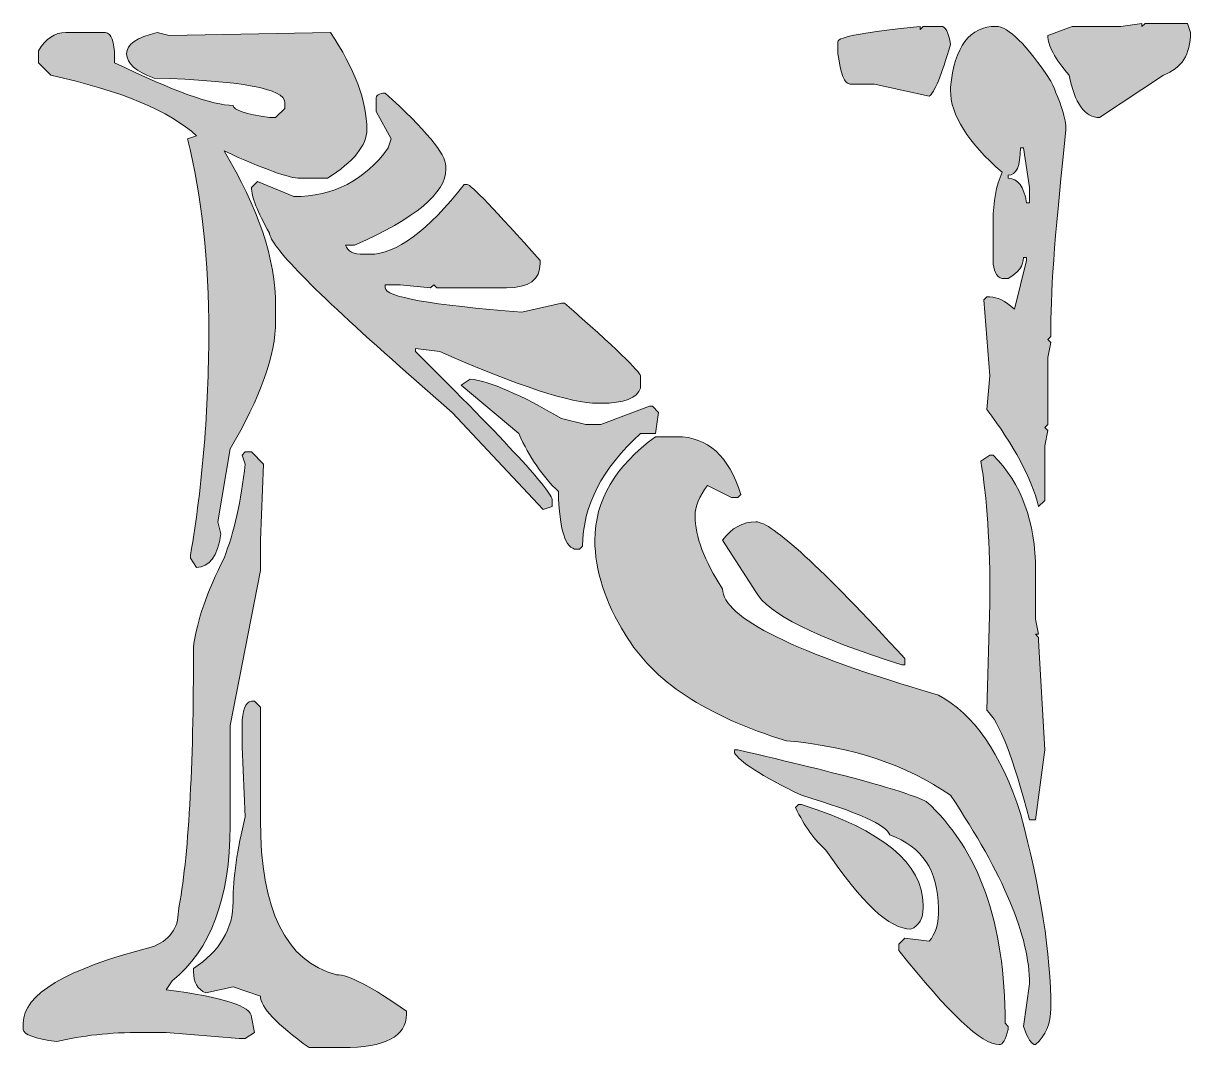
# Model space of a CAD drawing. Header units: inches. Extents: x 20 to 242, y -160 to -20.
# Drawn here: x 43.83 to 54.71, y -30.34 to -20.79 of the extents above; entities that cross this region are included whole.
import ezdxf

# ---------------------------------------------------------------- set-up
doc = ezdxf.new("R2010")
doc.units = ezdxf.units.IN
doc.header["$MEASUREMENT"] = 0
doc.layers.add('Layer 1', color=7, linetype='Continuous')

# ---------------------------------------------------------------- blocks, each defined once
blk = doc.blocks.new('block 3')
at = {"layer": 'Layer 1'}
h = blk.add_hatch(color=7, dxfattribs=at)
h.dxf.hatch_style = 2
edge = h.paths.add_edge_path()
edge.add_spline(control_points=[(45.446, -21.841), (45.446, -21.841), (45.361, -21.869), (45.361, -21.869), (45.493, -22.403), (45.559, -23.007), (45.559, -23.682), (45.559, -24.39), (45.502, -25.079), (45.389, -25.749), (45.389, -25.749), (45.389, -25.777), (45.389, -25.777), (45.389, -25.777), (45.446, -25.862), (45.446, -25.862), (45.564, -25.862), (45.639, -25.759), (45.672, -25.551), (45.672, -25.551), (45.644, -25.438), (45.644, -25.438), (45.644, -25.438), (45.757, -24.758), (45.757, -24.758), (46.04, -24.281), (46.182, -23.885), (46.182, -23.568), (46.182, -23.568), (46.182, -23.427), (46.182, -23.427), (46.182, -22.993), (46.022, -22.511), (45.701, -21.982), (46.073, -22.152), (46.31, -22.237), (46.409, -22.237), (46.409, -22.237), (46.664, -22.237), (46.664, -22.237), (46.909, -22.082), (47.032, -21.931), (47.032, -21.784), (47.032, -21.515), (46.918, -21.213), (46.692, -20.878), (46.692, -20.878), (45.191, -20.906), (45.191, -20.906), (45.191, -20.906), (45.078, -20.878), (45.078, -20.878), (44.889, -20.925), (44.794, -20.991), (44.794, -21.076), (44.794, -21.166), (44.879, -21.242), (45.049, -21.303), (45.861, -21.327), (46.267, -21.402), (46.267, -21.529), (46.267, -21.529), (46.267, -21.586), (46.267, -21.586), (46.267, -21.586), (46.182, -21.671), (46.182, -21.671), (46.182, -21.671), (46.125, -21.671), (46.125, -21.671), (45.899, -21.638), (45.786, -21.6), (45.786, -21.558), (45.597, -21.558), (45.229, -21.426), (44.681, -21.161), (44.681, -21.161), (44.681, -21.105), (44.681, -21.105), (44.681, -20.963), (44.653, -20.887), (44.596, -20.878), (44.596, -20.878), (44.228, -20.878), (44.228, -20.878), (44.124, -20.878), (44.039, -20.935), (43.973, -21.048), (43.973, -21.048), (43.973, -21.161), (43.973, -21.161), (43.973, -21.161), (44.086, -21.275), (44.086, -21.275), (44.742, -21.421), (45.196, -21.61), (45.446, -21.841)], knot_values=[0, 0, 0, 0, 1, 1, 1, 2, 2, 2, 3, 3, 3, 4, 4, 4, 5, 5, 5, 6, 6, 6, 7, 7, 7, 8, 8, 8, 9, 9, 9, 10, 10, 10, 11, 11, 11, 12, 12, 12, 13, 13, 13, 14, 14, 14, 15, 15, 15, 16, 16, 16, 17, 17, 17, 18, 18, 18, 19, 19, 19, 20, 20, 20, 21, 21, 21, 22, 22, 22, 23, 23, 23, 24, 24, 24, 25, 25, 25, 26, 26, 26, 27, 27, 27, 28, 28, 28, 29, 29, 29, 30, 30, 30, 31, 31, 31, 32, 32, 32, 32], degree=3, periodic=1)
h = blk.add_hatch(color=7, dxfattribs=at)
h.dxf.hatch_style = 2
edge = h.paths.add_edge_path()
edge.add_spline(control_points=[(51.535, -21.359), (51.535, -21.359), (51.761, -21.359), (51.761, -21.359), (51.761, -21.359), (52.271, -21.473), (52.271, -21.473), (52.318, -21.44), (52.384, -21.279), (52.469, -20.991), (52.45, -20.878), (52.422, -20.821), (52.384, -20.821), (52.384, -20.821), (52.214, -20.821), (52.214, -20.821), (52.214, -20.821), (52.186, -20.85), (52.186, -20.85), (52.186, -20.85), (52.186, -20.821), (52.186, -20.821), (51.676, -20.873), (51.421, -20.921), (51.421, -20.963), (51.421, -20.963), (51.421, -21.076), (51.421, -21.076), (51.445, -21.265), (51.483, -21.359), (51.535, -21.359)], knot_values=[0, 0, 0, 0, 1, 1, 1, 2, 2, 2, 3, 3, 3, 4, 4, 4, 5, 5, 5, 6, 6, 6, 7, 7, 7, 8, 8, 8, 9, 9, 9, 10, 10, 10, 10], degree=3, periodic=1)
h = blk.add_hatch(color=7, dxfattribs=at)
h.dxf.hatch_style = 2
edge = h.paths.add_edge_path()
edge.add_spline(control_points=[(52.894, -20.821), (52.649, -20.821), (52.507, -21.01), (52.469, -21.388), (52.469, -21.388), (52.469, -21.416), (52.469, -21.416), (52.469, -21.647), (52.63, -21.902), (52.951, -22.181), (52.894, -22.304), (52.866, -22.455), (52.866, -22.634), (52.866, -22.634), (52.866, -23.002), (52.866, -23.002), (52.866, -23.096), (52.894, -23.153), (52.951, -23.172), (52.951, -23.172), (53.007, -23.172), (53.007, -23.172), (53.102, -23.115), (53.149, -23.049), (53.149, -22.974), (53.149, -22.974), (53.177, -22.974), (53.177, -22.974), (53.177, -22.974), (53.177, -23.002), (53.177, -23.002), (53.177, -23.002), (53.064, -23.455), (53.064, -23.455), (52.979, -23.38), (52.903, -23.342), (52.837, -23.342), (52.837, -23.342), (52.809, -23.342), (52.809, -23.342), (52.809, -23.342), (52.781, -23.37), (52.781, -23.37), (52.781, -23.37), (52.837, -24.078), (52.837, -24.078), (52.837, -24.078), (52.809, -24.39), (52.809, -24.39), (53.059, -24.725), (53.22, -25.027), (53.29, -25.296), (53.29, -25.296), (53.347, -25.239), (53.347, -25.239), (53.347, -25.239), (53.347, -24.73), (53.347, -24.73), (53.347, -24.73), (53.375, -24.588), (53.375, -24.588), (53.375, -24.588), (53.347, -24.56), (53.347, -24.56), (53.347, -24.56), (53.375, -24.531), (53.375, -24.531), (53.375, -24.531), (53.375, -23.908), (53.375, -23.908), (53.375, -23.908), (53.404, -23.767), (53.404, -23.767), (53.404, -23.767), (53.375, -23.738), (53.375, -23.738), (53.375, -23.738), (53.404, -23.71), (53.404, -23.71), (53.404, -23.71), (53.404, -23.625), (53.404, -23.625), (53.404, -23.257), (53.451, -22.643), (53.545, -21.784), (53.545, -21.685), (53.498, -21.534), (53.404, -21.331), (53.177, -20.991), (53.007, -20.821), (52.894, -20.821)], knot_values=[0, 0, 0, 0, 1, 1, 1, 2, 2, 2, 3, 3, 3, 4, 4, 4, 5, 5, 5, 6, 6, 6, 7, 7, 7, 8, 8, 8, 9, 9, 9, 10, 10, 10, 11, 11, 11, 12, 12, 12, 13, 13, 13, 14, 14, 14, 15, 15, 15, 16, 16, 16, 17, 17, 17, 18, 18, 18, 19, 19, 19, 20, 20, 20, 21, 21, 21, 22, 22, 22, 23, 23, 23, 24, 24, 24, 25, 25, 25, 26, 26, 26, 27, 27, 27, 28, 28, 28, 29, 29, 29, 30, 30, 30, 30], degree=3, periodic=1)
edge = h.paths.add_edge_path()
edge.add_spline(control_points=[(53.206, -22.464), (53.206, -22.464), (53.177, -22.464), (53.177, -22.464), (53.154, -22.313), (53.097, -22.237), (53.007, -22.237), (53.007, -22.237), (53.007, -22.209), (53.007, -22.209), (53.083, -22.209), (53.12, -22.124), (53.12, -21.954), (53.12, -21.954), (53.149, -21.954), (53.149, -21.954), (53.149, -21.954), (53.206, -22.322), (53.206, -22.322), (53.206, -22.322), (53.206, -22.464), (53.206, -22.464)], knot_values=[0, 0, 0, 0, 1, 1, 1, 2, 2, 2, 3, 3, 3, 4, 4, 4, 5, 5, 5, 6, 6, 6, 7, 7, 7, 7], degree=3, periodic=1)
h = blk.add_hatch(color=7, dxfattribs=at)
h.dxf.hatch_style = 2
edge = h.paths.add_edge_path()
edge.add_spline(control_points=[(54.282, -20.793), (54.282, -20.793), (54.253, -20.821), (54.253, -20.821), (54.253, -20.821), (54.253, -20.793), (54.253, -20.793), (54.253, -20.793), (54.055, -20.821), (54.055, -20.821), (54.055, -20.821), (53.602, -20.821), (53.602, -20.821), (53.602, -20.821), (53.375, -20.906), (53.375, -20.906), (53.375, -21.001), (53.441, -21.123), (53.574, -21.275), (53.626, -21.539), (53.72, -21.671), (53.857, -21.671), (53.857, -21.671), (54.452, -21.275), (54.452, -21.275), (54.622, -21.213), (54.706, -21.081), (54.706, -20.878), (54.706, -20.878), (54.678, -20.793), (54.678, -20.793), (54.678, -20.793), (54.282, -20.793), (54.282, -20.793)], knot_values=[0, 0, 0, 0, 1, 1, 1, 2, 2, 2, 3, 3, 3, 4, 4, 4, 5, 5, 5, 6, 6, 6, 7, 7, 7, 8, 8, 8, 9, 9, 9, 10, 10, 10, 11, 11, 11, 11], degree=3, periodic=1)
h = blk.add_hatch(color=7, dxfattribs=at)
h.dxf.hatch_style = 2
edge = h.paths.add_edge_path()
edge.add_spline(control_points=[(47.485, -23.852), (47.485, -23.852), (47.485, -23.823), (47.485, -23.823), (47.485, -23.823), (47.711, -23.852), (47.711, -23.852), (48.443, -24.173), (48.934, -24.333), (49.184, -24.333), (49.184, -24.333), (49.212, -24.333), (49.212, -24.333), (49.429, -24.333), (49.552, -24.286), (49.58, -24.191), (49.58, -24.191), (49.58, -24.078), (49.58, -24.078), (49.58, -24.041), (49.344, -23.814), (48.873, -23.399), (48.873, -23.399), (48.844, -23.399), (48.844, -23.399), (48.844, -23.399), (48.476, -23.484), (48.476, -23.484), (47.626, -23.418), (47.202, -23.342), (47.202, -23.257), (47.202, -23.257), (47.202, -23.229), (47.202, -23.229), (47.202, -23.229), (47.343, -23.229), (47.343, -23.229), (47.343, -23.229), (47.626, -23.257), (47.626, -23.257), (47.626, -23.257), (47.655, -23.229), (47.655, -23.229), (47.655, -23.229), (47.683, -23.257), (47.683, -23.257), (47.683, -23.257), (48.334, -23.257), (48.334, -23.257), (48.542, -23.257), (48.646, -23.182), (48.646, -23.03), (48.646, -23.03), (48.646, -23.002), (48.646, -23.002), (48.226, -22.53), (47.999, -22.294), (47.966, -22.294), (47.966, -22.294), (47.938, -22.294), (47.938, -22.294), (47.598, -22.728), (47.305, -22.945), (47.06, -22.945), (47.06, -22.945), (47.003, -22.945), (47.003, -22.945), (46.909, -22.945), (46.852, -22.917), (46.833, -22.86), (46.833, -22.86), (46.918, -22.86), (46.918, -22.86), (47.485, -22.61), (47.768, -22.374), (47.768, -22.152), (47.768, -22.152), (47.768, -22.124), (47.768, -22.124), (47.768, -22.011), (47.579, -21.784), (47.202, -21.444), (47.145, -21.444), (47.117, -21.463), (47.117, -21.501), (47.117, -21.501), (47.117, -21.614), (47.117, -21.614), (47.117, -21.614), (47.258, -21.869), (47.258, -21.869), (47.258, -21.869), (47.23, -21.954), (47.23, -21.954), (47.013, -22.256), (46.72, -22.407), (46.352, -22.407), (46.352, -22.407), (46.012, -22.266), (46.012, -22.266), (46.012, -22.266), (45.956, -22.322), (45.956, -22.322), (45.956, -22.407), (46.012, -22.549), (46.125, -22.747), (46.125, -22.86), (46.531, -23.276), (47.343, -23.993), (47.343, -23.993), (47.825, -24.418), (47.825, -24.418), (47.825, -24.418), (48.674, -25.324), (48.674, -25.324), (48.674, -25.324), (48.759, -25.296), (48.759, -25.296), (48.759, -25.296), (48.759, -25.239), (48.759, -25.239), (48.759, -25.154), (48.334, -24.692), (47.485, -23.852)], knot_values=[0, 0, 0, 0, 1, 1, 1, 2, 2, 2, 3, 3, 3, 4, 4, 4, 5, 5, 5, 6, 6, 6, 7, 7, 7, 8, 8, 8, 9, 9, 9, 10, 10, 10, 11, 11, 11, 12, 12, 12, 13, 13, 13, 14, 14, 14, 15, 15, 15, 16, 16, 16, 17, 17, 17, 18, 18, 18, 19, 19, 19, 20, 20, 20, 21, 21, 21, 22, 22, 22, 23, 23, 23, 24, 24, 24, 25, 25, 25, 26, 26, 26, 27, 27, 27, 28, 28, 28, 29, 29, 29, 30, 30, 30, 31, 31, 31, 32, 32, 32, 33, 33, 33, 34, 34, 34, 35, 35, 35, 36, 36, 36, 37, 37, 37, 38, 38, 38, 39, 39, 39, 40, 40, 40, 41, 41, 41, 41], degree=3, periodic=1)
h = blk.add_hatch(color=7, dxfattribs=at)
h.dxf.hatch_style = 2
edge = h.paths.add_edge_path()
edge.add_spline(control_points=[(49.722, -24.616), (49.722, -24.616), (49.75, -24.418), (49.75, -24.418), (49.75, -24.418), (49.694, -24.361), (49.694, -24.361), (49.694, -24.361), (49.665, -24.361), (49.665, -24.361), (49.665, -24.361), (49.212, -24.531), (49.212, -24.531), (49.212, -24.531), (49.071, -24.531), (49.071, -24.531), (49.071, -24.531), (48.844, -24.475), (48.844, -24.475), (48.466, -24.253), (48.183, -24.13), (47.995, -24.107), (47.995, -24.107), (47.91, -24.163), (47.91, -24.163), (47.91, -24.163), (48.448, -24.616), (48.448, -24.616), (48.547, -24.838), (48.669, -25.018), (48.816, -25.154), (48.825, -25.513), (48.882, -25.693), (48.986, -25.693), (48.986, -25.693), (49.014, -25.693), (49.014, -25.693), (49.014, -25.693), (49.042, -25.664), (49.042, -25.664), (49.042, -25.291), (49.222, -24.942), (49.58, -24.616), (49.58, -24.616), (49.722, -24.616), (49.722, -24.616)], knot_values=[0, 0, 0, 0, 1, 1, 1, 2, 2, 2, 3, 3, 3, 4, 4, 4, 5, 5, 5, 6, 6, 6, 7, 7, 7, 8, 8, 8, 9, 9, 9, 10, 10, 10, 11, 11, 11, 12, 12, 12, 13, 13, 13, 14, 14, 14, 15, 15, 15, 15], degree=3, periodic=1)
h = blk.add_hatch(color=7, dxfattribs=at)
h.dxf.hatch_style = 2
edge = h.paths.add_edge_path()
edge.add_spline(control_points=[(52.356, -27.052), (51.015, -26.66), (50.345, -26.33), (50.345, -26.061), (50.175, -25.801), (50.09, -25.575), (50.09, -25.381), (50.09, -25.296), (50.128, -25.202), (50.204, -25.098), (50.204, -25.098), (50.43, -25.211), (50.43, -25.211), (50.43, -25.211), (50.487, -25.211), (50.487, -25.211), (50.487, -25.211), (50.515, -25.183), (50.515, -25.183), (50.406, -24.824), (50.208, -24.645), (49.92, -24.645), (49.92, -24.645), (49.722, -24.645), (49.722, -24.645), (49.344, -24.918), (49.156, -25.239), (49.156, -25.608), (49.156, -25.891), (49.25, -26.183), (49.439, -26.485), (49.694, -26.92), (50.194, -27.25), (50.94, -27.477), (51.553, -27.533), (52.063, -27.703), (52.469, -27.986), (52.96, -28.718), (53.206, -29.303), (53.206, -29.742), (53.206, -29.742), (53.149, -30.139), (53.149, -30.139), (53.187, -30.252), (53.224, -30.309), (53.262, -30.309), (53.356, -30.224), (53.404, -30.11), (53.404, -29.969), (53.404, -29.464), (53.309, -28.86), (53.12, -28.156), (52.941, -27.595), (52.686, -27.227), (52.356, -27.052)], knot_values=[0, 0, 0, 0, 1, 1, 1, 2, 2, 2, 3, 3, 3, 4, 4, 4, 5, 5, 5, 6, 6, 6, 7, 7, 7, 8, 8, 8, 9, 9, 9, 10, 10, 10, 11, 11, 11, 12, 12, 12, 13, 13, 13, 14, 14, 14, 15, 15, 15, 16, 16, 16, 17, 17, 17, 18, 18, 18, 18], degree=3, periodic=1)
h = blk.add_hatch(color=7, dxfattribs=at)
h.dxf.hatch_style = 2
edge = h.paths.add_edge_path()
edge.add_spline(control_points=[(45.162, -29.799), (45.162, -29.799), (45.219, -29.714), (45.219, -29.714), (45.578, -29.426), (45.757, -28.945), (45.757, -28.27), (45.757, -28.27), (45.757, -27.335), (45.757, -27.335), (45.757, -27.335), (46.04, -25.891), (46.04, -25.891), (46.04, -25.891), (46.04, -25.608), (46.04, -25.608), (46.04, -25.608), (46.069, -24.899), (46.069, -24.899), (46.069, -24.899), (45.956, -24.786), (45.956, -24.786), (45.956, -24.786), (45.899, -24.786), (45.899, -24.786), (45.899, -24.786), (45.87, -24.815), (45.87, -24.815), (45.87, -24.815), (45.899, -24.899), (45.899, -24.899), (45.861, -25.244), (45.795, -25.537), (45.701, -25.777), (45.545, -26.084), (45.45, -26.358), (45.417, -26.599), (45.417, -27.746), (45.37, -28.567), (45.276, -29.063), (45.276, -29.228), (45.191, -29.341), (45.021, -29.402), (44.228, -29.605), (43.831, -29.841), (43.831, -30.11), (43.831, -30.11), (43.831, -30.167), (43.831, -30.167), (43.831, -30.214), (43.935, -30.252), (44.143, -30.28), (44.374, -30.224), (44.639, -30.195), (44.936, -30.195), (44.936, -30.195), (45.162, -30.195), (45.162, -30.195), (45.162, -30.195), (45.842, -30.252), (45.842, -30.252), (45.842, -30.252), (45.899, -30.252), (45.899, -30.252), (45.899, -30.252), (45.984, -30.195), (45.984, -30.195), (45.984, -30.195), (45.956, -30.054), (45.956, -30.054), (45.956, -29.95), (45.691, -29.865), (45.162, -29.799)], knot_values=[0, 0, 0, 0, 1, 1, 1, 2, 2, 2, 3, 3, 3, 4, 4, 4, 5, 5, 5, 6, 6, 6, 7, 7, 7, 8, 8, 8, 9, 9, 9, 10, 10, 10, 11, 11, 11, 12, 12, 12, 13, 13, 13, 14, 14, 14, 15, 15, 15, 16, 16, 16, 17, 17, 17, 18, 18, 18, 19, 19, 19, 20, 20, 20, 21, 21, 21, 22, 22, 22, 23, 23, 23, 24, 24, 24, 24], degree=3, periodic=1)
h = blk.add_hatch(color=7, dxfattribs=at)
h.dxf.hatch_style = 2
edge = h.paths.add_edge_path()
edge.add_spline(control_points=[(52.866, -24.815), (52.866, -24.815), (52.837, -24.815), (52.837, -24.815), (52.837, -24.815), (52.752, -24.871), (52.752, -24.871), (52.809, -25.211), (52.837, -25.645), (52.837, -26.174), (52.837, -26.174), (52.837, -26.202), (52.837, -26.202), (52.837, -26.202), (52.809, -27.194), (52.809, -27.194), (52.922, -27.297), (53.054, -27.637), (53.206, -28.213), (53.206, -28.213), (53.262, -28.213), (53.262, -28.213), (53.262, -28.213), (53.347, -27.562), (53.347, -27.562), (53.347, -27.562), (53.29, -26.542), (53.29, -26.542), (53.29, -26.542), (53.29, -26.514), (53.29, -26.514), (53.29, -26.514), (53.262, -26.485), (53.262, -26.485), (53.262, -26.485), (53.29, -26.485), (53.29, -26.485), (53.29, -26.485), (53.262, -26.344), (53.262, -26.344), (53.262, -26.344), (53.262, -25.891), (53.262, -25.891), (53.262, -25.438), (53.13, -25.079), (52.866, -24.815)], knot_values=[0, 0, 0, 0, 1, 1, 1, 2, 2, 2, 3, 3, 3, 4, 4, 4, 5, 5, 5, 6, 6, 6, 7, 7, 7, 8, 8, 8, 9, 9, 9, 10, 10, 10, 11, 11, 11, 12, 12, 12, 13, 13, 13, 14, 14, 14, 15, 15, 15, 15], degree=3, periodic=1)
h = blk.add_hatch(color=7, dxfattribs=at)
h.dxf.hatch_style = 2
edge = h.paths.add_edge_path()
edge.add_spline(control_points=[(50.345, -25.608), (50.345, -25.608), (50.657, -26.089), (50.657, -26.089), (50.76, -26.292), (51.214, -26.518), (52.016, -26.769), (52.016, -26.769), (52.044, -26.769), (52.044, -26.769), (52.044, -26.769), (52.044, -26.712), (52.044, -26.712), (51.265, -25.862), (50.803, -25.438), (50.657, -25.438), (50.534, -25.438), (50.43, -25.494), (50.345, -25.608)], knot_values=[0, 0, 0, 0, 1, 1, 1, 2, 2, 2, 3, 3, 3, 4, 4, 4, 5, 5, 5, 6, 6, 6, 6], degree=3, periodic=1)
h = blk.add_hatch(color=7, dxfattribs=at)
h.dxf.hatch_style = 2
edge = h.paths.add_edge_path()
edge.add_spline(control_points=[(46.04, -28.213), (46.04, -28.213), (46.04, -27.165), (46.04, -27.165), (46.04, -27.165), (45.984, -27.108), (45.984, -27.108), (45.984, -27.108), (45.956, -27.108), (45.956, -27.108), (45.899, -27.118), (45.87, -27.194), (45.87, -27.335), (45.87, -27.335), (45.87, -27.533), (45.87, -27.533), (45.87, -27.533), (45.899, -28.185), (45.899, -28.185), (45.823, -28.491), (45.786, -28.756), (45.786, -28.978), (45.786, -29.228), (45.663, -29.436), (45.417, -29.601), (45.417, -29.601), (45.417, -29.629), (45.417, -29.629), (45.417, -29.728), (45.455, -29.794), (45.531, -29.827), (45.531, -29.827), (45.786, -29.771), (45.786, -29.771), (45.786, -29.771), (46.04, -29.856), (46.04, -29.856), (46.04, -29.959), (46.192, -30.12), (46.493, -30.337), (46.493, -30.337), (46.805, -30.337), (46.805, -30.337), (47.202, -30.337), (47.4, -30.233), (47.4, -30.025), (47.4, -30.025), (47.4, -29.997), (47.4, -29.997), (47.079, -29.771), (46.862, -29.657), (46.748, -29.657), (46.276, -29.535), (46.04, -29.053), (46.04, -28.213)], knot_values=[0, 0, 0, 0, 1, 1, 1, 2, 2, 2, 3, 3, 3, 4, 4, 4, 5, 5, 5, 6, 6, 6, 7, 7, 7, 8, 8, 8, 9, 9, 9, 10, 10, 10, 11, 11, 11, 12, 12, 12, 13, 13, 13, 14, 14, 14, 15, 15, 15, 16, 16, 16, 17, 17, 17, 18, 18, 18, 18], degree=3, periodic=1)
h = blk.add_hatch(color=7, dxfattribs=at)
h.dxf.hatch_style = 2
edge = h.paths.add_edge_path()
edge.add_spline(control_points=[(52.243, -28.043), (52.054, -27.949), (51.468, -27.788), (50.487, -27.562), (50.487, -27.562), (50.458, -27.562), (50.458, -27.562), (50.458, -27.562), (50.458, -27.59), (50.458, -27.59), (50.496, -27.67), (50.704, -27.802), (51.081, -27.986), (51.605, -28.142), (51.879, -28.265), (51.903, -28.355), (52.205, -28.463), (52.356, -28.69), (52.356, -29.034), (52.356, -29.034), (52.356, -29.091), (52.356, -29.091), (52.356, -29.19), (52.328, -29.275), (52.271, -29.346), (52.271, -29.346), (52.044, -29.317), (52.044, -29.317), (52.044, -29.317), (51.988, -29.374), (51.988, -29.374), (51.988, -29.374), (51.988, -29.431), (51.988, -29.431), (52.45, -30.016), (52.762, -30.309), (52.922, -30.309), (52.955, -30.309), (52.984, -30.262), (53.007, -30.167), (53.007, -30.167), (53.007, -30.139), (53.007, -30.139), (53.007, -30.139), (52.979, -30.11), (52.979, -30.11), (52.979, -29.176), (52.733, -28.487), (52.243, -28.043)], knot_values=[0, 0, 0, 0, 1, 1, 1, 2, 2, 2, 3, 3, 3, 4, 4, 4, 5, 5, 5, 6, 6, 6, 7, 7, 7, 8, 8, 8, 9, 9, 9, 10, 10, 10, 11, 11, 11, 12, 12, 12, 13, 13, 13, 14, 14, 14, 15, 15, 15, 16, 16, 16, 16], degree=3, periodic=1)
h = blk.add_hatch(color=7, dxfattribs=at)
h.dxf.hatch_style = 2
edge = h.paths.add_edge_path()
edge.add_spline(control_points=[(52.214, -29.034), (52.214, -29.034), (52.214, -29.006), (52.214, -29.006), (52.214, -28.624), (51.837, -28.312), (51.081, -28.071), (51.081, -28.071), (51.053, -28.071), (51.053, -28.071), (51.053, -28.071), (51.025, -28.1), (51.025, -28.1), (51.11, -28.274), (51.204, -28.407), (51.308, -28.496), (51.638, -28.987), (51.903, -29.233), (52.101, -29.233), (52.177, -29.2), (52.214, -29.133), (52.214, -29.034)], knot_values=[0, 0, 0, 0, 1, 1, 1, 2, 2, 2, 3, 3, 3, 4, 4, 4, 5, 5, 5, 6, 6, 6, 7, 7, 7, 7], degree=3, periodic=1)
at = {"layer": 'Layer 1', "lineweight": 0}
for points, knots in [([(45.446, -21.841), (45.446, -21.841), (45.361, -21.869), (45.361, -21.869), (45.493, -22.403), (45.559, -23.007), (45.559, -23.682), (45.559, -24.39), (45.502, -25.079), (45.389, -25.749), (45.389, -25.749), (45.389, -25.777), (45.389, -25.777), (45.389, -25.777), (45.446, -25.862), (45.446, -25.862), (45.564, -25.862), (45.639, -25.759), (45.672, -25.551), (45.672, -25.551), (45.644, -25.438), (45.644, -25.438), (45.644, -25.438), (45.757, -24.758), (45.757, -24.758), (46.04, -24.281), (46.182, -23.885), (46.182, -23.568), (46.182, -23.568), (46.182, -23.427), (46.182, -23.427), (46.182, -22.993), (46.022, -22.511), (45.701, -21.982), (46.073, -22.152), (46.31, -22.237), (46.409, -22.237), (46.409, -22.237), (46.664, -22.237), (46.664, -22.237), (46.909, -22.082), (47.032, -21.931), (47.032, -21.784), (47.032, -21.515), (46.918, -21.213), (46.692, -20.878), (46.692, -20.878), (45.191, -20.906), (45.191, -20.906), (45.191, -20.906), (45.078, -20.878), (45.078, -20.878), (44.889, -20.925), (44.794, -20.991), (44.794, -21.076), (44.794, -21.166), (44.879, -21.242), (45.049, -21.303), (45.861, -21.327), (46.267, -21.402), (46.267, -21.529), (46.267, -21.529), (46.267, -21.586), (46.267, -21.586), (46.267, -21.586), (46.182, -21.671), (46.182, -21.671), (46.182, -21.671), (46.125, -21.671), (46.125, -21.671), (45.899, -21.638), (45.786, -21.6), (45.786, -21.558), (45.597, -21.558), (45.229, -21.426), (44.681, -21.161), (44.681, -21.161), (44.681, -21.105), (44.681, -21.105), (44.681, -20.963), (44.653, -20.887), (44.596, -20.878), (44.596, -20.878), (44.228, -20.878), (44.228, -20.878), (44.124, -20.878), (44.039, -20.935), (43.973, -21.048), (43.973, -21.048), (43.973, -21.161), (43.973, -21.161), (43.973, -21.161), (44.086, -21.275), (44.086, -21.275), (44.742, -21.421), (45.196, -21.61), (45.446, -21.841)], [0, 0, 0, 0, 1, 1, 1, 2, 2, 2, 3, 3, 3, 4, 4, 4, 5, 5, 5, 6, 6, 6, 7, 7, 7, 8, 8, 8, 9, 9, 9, 10, 10, 10, 11, 11, 11, 12, 12, 12, 13, 13, 13, 14, 14, 14, 15, 15, 15, 16, 16, 16, 17, 17, 17, 18, 18, 18, 19, 19, 19, 20, 20, 20, 21, 21, 21, 22, 22, 22, 23, 23, 23, 24, 24, 24, 25, 25, 25, 26, 26, 26, 27, 27, 27, 28, 28, 28, 29, 29, 29, 30, 30, 30, 31, 31, 31, 32, 32, 32, 32]), ([(51.535, -21.359), (51.535, -21.359), (51.761, -21.359), (51.761, -21.359), (51.761, -21.359), (52.271, -21.473), (52.271, -21.473), (52.318, -21.44), (52.384, -21.279), (52.469, -20.991), (52.45, -20.878), (52.422, -20.821), (52.384, -20.821), (52.384, -20.821), (52.214, -20.821), (52.214, -20.821), (52.214, -20.821), (52.186, -20.85), (52.186, -20.85), (52.186, -20.85), (52.186, -20.821), (52.186, -20.821), (51.676, -20.873), (51.421, -20.921), (51.421, -20.963), (51.421, -20.963), (51.421, -21.076), (51.421, -21.076), (51.445, -21.265), (51.483, -21.359), (51.535, -21.359)], [0, 0, 0, 0, 1, 1, 1, 2, 2, 2, 3, 3, 3, 4, 4, 4, 5, 5, 5, 6, 6, 6, 7, 7, 7, 8, 8, 8, 9, 9, 9, 10, 10, 10, 10]), ([(52.894, -20.821), (52.649, -20.821), (52.507, -21.01), (52.469, -21.388), (52.469, -21.388), (52.469, -21.416), (52.469, -21.416), (52.469, -21.647), (52.63, -21.902), (52.951, -22.181), (52.894, -22.304), (52.866, -22.455), (52.866, -22.634), (52.866, -22.634), (52.866, -23.002), (52.866, -23.002), (52.866, -23.096), (52.894, -23.153), (52.951, -23.172), (52.951, -23.172), (53.007, -23.172), (53.007, -23.172), (53.102, -23.115), (53.149, -23.049), (53.149, -22.974), (53.149, -22.974), (53.177, -22.974), (53.177, -22.974), (53.177, -22.974), (53.177, -23.002), (53.177, -23.002), (53.177, -23.002), (53.064, -23.455), (53.064, -23.455), (52.979, -23.38), (52.903, -23.342), (52.837, -23.342), (52.837, -23.342), (52.809, -23.342), (52.809, -23.342), (52.809, -23.342), (52.781, -23.37), (52.781, -23.37), (52.781, -23.37), (52.837, -24.078), (52.837, -24.078), (52.837, -24.078), (52.809, -24.39), (52.809, -24.39), (53.059, -24.725), (53.22, -25.027), (53.29, -25.296), (53.29, -25.296), (53.347, -25.239), (53.347, -25.239), (53.347, -25.239), (53.347, -24.73), (53.347, -24.73), (53.347, -24.73), (53.375, -24.588), (53.375, -24.588), (53.375, -24.588), (53.347, -24.56), (53.347, -24.56), (53.347, -24.56), (53.375, -24.531), (53.375, -24.531), (53.375, -24.531), (53.375, -23.908), (53.375, -23.908), (53.375, -23.908), (53.404, -23.767), (53.404, -23.767), (53.404, -23.767), (53.375, -23.738), (53.375, -23.738), (53.375, -23.738), (53.404, -23.71), (53.404, -23.71), (53.404, -23.71), (53.404, -23.625), (53.404, -23.625), (53.404, -23.257), (53.451, -22.643), (53.545, -21.784), (53.545, -21.685), (53.498, -21.534), (53.404, -21.331), (53.177, -20.991), (53.007, -20.821), (52.894, -20.821)], [0, 0, 0, 0, 1, 1, 1, 2, 2, 2, 3, 3, 3, 4, 4, 4, 5, 5, 5, 6, 6, 6, 7, 7, 7, 8, 8, 8, 9, 9, 9, 10, 10, 10, 11, 11, 11, 12, 12, 12, 13, 13, 13, 14, 14, 14, 15, 15, 15, 16, 16, 16, 17, 17, 17, 18, 18, 18, 19, 19, 19, 20, 20, 20, 21, 21, 21, 22, 22, 22, 23, 23, 23, 24, 24, 24, 25, 25, 25, 26, 26, 26, 27, 27, 27, 28, 28, 28, 29, 29, 29, 30, 30, 30, 30]), ([(54.282, -20.793), (54.282, -20.793), (54.253, -20.821), (54.253, -20.821), (54.253, -20.821), (54.253, -20.793), (54.253, -20.793), (54.253, -20.793), (54.055, -20.821), (54.055, -20.821), (54.055, -20.821), (53.602, -20.821), (53.602, -20.821), (53.602, -20.821), (53.375, -20.906), (53.375, -20.906), (53.375, -21.001), (53.441, -21.123), (53.574, -21.275), (53.626, -21.539), (53.72, -21.671), (53.857, -21.671), (53.857, -21.671), (54.452, -21.275), (54.452, -21.275), (54.622, -21.213), (54.706, -21.081), (54.706, -20.878), (54.706, -20.878), (54.678, -20.793), (54.678, -20.793), (54.678, -20.793), (54.282, -20.793), (54.282, -20.793)], [0, 0, 0, 0, 1, 1, 1, 2, 2, 2, 3, 3, 3, 4, 4, 4, 5, 5, 5, 6, 6, 6, 7, 7, 7, 8, 8, 8, 9, 9, 9, 10, 10, 10, 11, 11, 11, 11]), ([(47.485, -23.852), (47.485, -23.852), (47.485, -23.823), (47.485, -23.823), (47.485, -23.823), (47.711, -23.852), (47.711, -23.852), (48.443, -24.173), (48.934, -24.333), (49.184, -24.333), (49.184, -24.333), (49.212, -24.333), (49.212, -24.333), (49.429, -24.333), (49.552, -24.286), (49.58, -24.191), (49.58, -24.191), (49.58, -24.078), (49.58, -24.078), (49.58, -24.041), (49.344, -23.814), (48.873, -23.399), (48.873, -23.399), (48.844, -23.399), (48.844, -23.399), (48.844, -23.399), (48.476, -23.484), (48.476, -23.484), (47.626, -23.418), (47.202, -23.342), (47.202, -23.257), (47.202, -23.257), (47.202, -23.229), (47.202, -23.229), (47.202, -23.229), (47.343, -23.229), (47.343, -23.229), (47.343, -23.229), (47.626, -23.257), (47.626, -23.257), (47.626, -23.257), (47.655, -23.229), (47.655, -23.229), (47.655, -23.229), (47.683, -23.257), (47.683, -23.257), (47.683, -23.257), (48.334, -23.257), (48.334, -23.257), (48.542, -23.257), (48.646, -23.182), (48.646, -23.03), (48.646, -23.03), (48.646, -23.002), (48.646, -23.002), (48.226, -22.53), (47.999, -22.294), (47.966, -22.294), (47.966, -22.294), (47.938, -22.294), (47.938, -22.294), (47.598, -22.728), (47.305, -22.945), (47.06, -22.945), (47.06, -22.945), (47.003, -22.945), (47.003, -22.945), (46.909, -22.945), (46.852, -22.917), (46.833, -22.86), (46.833, -22.86), (46.918, -22.86), (46.918, -22.86), (47.485, -22.61), (47.768, -22.374), (47.768, -22.152), (47.768, -22.152), (47.768, -22.124), (47.768, -22.124), (47.768, -22.011), (47.579, -21.784), (47.202, -21.444), (47.145, -21.444), (47.117, -21.463), (47.117, -21.501), (47.117, -21.501), (47.117, -21.614), (47.117, -21.614), (47.117, -21.614), (47.258, -21.869), (47.258, -21.869), (47.258, -21.869), (47.23, -21.954), (47.23, -21.954), (47.013, -22.256), (46.72, -22.407), (46.352, -22.407), (46.352, -22.407), (46.012, -22.266), (46.012, -22.266), (46.012, -22.266), (45.956, -22.322), (45.956, -22.322), (45.956, -22.407), (46.012, -22.549), (46.125, -22.747), (46.125, -22.86), (46.531, -23.276), (47.343, -23.993), (47.343, -23.993), (47.825, -24.418), (47.825, -24.418), (47.825, -24.418), (48.674, -25.324), (48.674, -25.324), (48.674, -25.324), (48.759, -25.296), (48.759, -25.296), (48.759, -25.296), (48.759, -25.239), (48.759, -25.239), (48.759, -25.154), (48.334, -24.692), (47.485, -23.852)], [0, 0, 0, 0, 1, 1, 1, 2, 2, 2, 3, 3, 3, 4, 4, 4, 5, 5, 5, 6, 6, 6, 7, 7, 7, 8, 8, 8, 9, 9, 9, 10, 10, 10, 11, 11, 11, 12, 12, 12, 13, 13, 13, 14, 14, 14, 15, 15, 15, 16, 16, 16, 17, 17, 17, 18, 18, 18, 19, 19, 19, 20, 20, 20, 21, 21, 21, 22, 22, 22, 23, 23, 23, 24, 24, 24, 25, 25, 25, 26, 26, 26, 27, 27, 27, 28, 28, 28, 29, 29, 29, 30, 30, 30, 31, 31, 31, 32, 32, 32, 33, 33, 33, 34, 34, 34, 35, 35, 35, 36, 36, 36, 37, 37, 37, 38, 38, 38, 39, 39, 39, 40, 40, 40, 41, 41, 41, 41]), ([(53.206, -22.464), (53.206, -22.464), (53.177, -22.464), (53.177, -22.464), (53.154, -22.313), (53.097, -22.237), (53.007, -22.237), (53.007, -22.237), (53.007, -22.209), (53.007, -22.209), (53.083, -22.209), (53.12, -22.124), (53.12, -21.954), (53.12, -21.954), (53.149, -21.954), (53.149, -21.954), (53.149, -21.954), (53.206, -22.322), (53.206, -22.322), (53.206, -22.322), (53.206, -22.464), (53.206, -22.464)], [0, 0, 0, 0, 1, 1, 1, 2, 2, 2, 3, 3, 3, 4, 4, 4, 5, 5, 5, 6, 6, 6, 7, 7, 7, 7]), ([(49.722, -24.616), (49.722, -24.616), (49.75, -24.418), (49.75, -24.418), (49.75, -24.418), (49.694, -24.361), (49.694, -24.361), (49.694, -24.361), (49.665, -24.361), (49.665, -24.361), (49.665, -24.361), (49.212, -24.531), (49.212, -24.531), (49.212, -24.531), (49.071, -24.531), (49.071, -24.531), (49.071, -24.531), (48.844, -24.475), (48.844, -24.475), (48.466, -24.253), (48.183, -24.13), (47.995, -24.107), (47.995, -24.107), (47.91, -24.163), (47.91, -24.163), (47.91, -24.163), (48.448, -24.616), (48.448, -24.616), (48.547, -24.838), (48.669, -25.018), (48.816, -25.154), (48.825, -25.513), (48.882, -25.693), (48.986, -25.693), (48.986, -25.693), (49.014, -25.693), (49.014, -25.693), (49.014, -25.693), (49.042, -25.664), (49.042, -25.664), (49.042, -25.291), (49.222, -24.942), (49.58, -24.616), (49.58, -24.616), (49.722, -24.616), (49.722, -24.616)], [0, 0, 0, 0, 1, 1, 1, 2, 2, 2, 3, 3, 3, 4, 4, 4, 5, 5, 5, 6, 6, 6, 7, 7, 7, 8, 8, 8, 9, 9, 9, 10, 10, 10, 11, 11, 11, 12, 12, 12, 13, 13, 13, 14, 14, 14, 15, 15, 15, 15]), ([(52.356, -27.052), (51.015, -26.66), (50.345, -26.33), (50.345, -26.061), (50.175, -25.801), (50.09, -25.575), (50.09, -25.381), (50.09, -25.296), (50.128, -25.202), (50.204, -25.098), (50.204, -25.098), (50.43, -25.211), (50.43, -25.211), (50.43, -25.211), (50.487, -25.211), (50.487, -25.211), (50.487, -25.211), (50.515, -25.183), (50.515, -25.183), (50.406, -24.824), (50.208, -24.645), (49.92, -24.645), (49.92, -24.645), (49.722, -24.645), (49.722, -24.645), (49.344, -24.918), (49.156, -25.239), (49.156, -25.608), (49.156, -25.891), (49.25, -26.183), (49.439, -26.485), (49.694, -26.92), (50.194, -27.25), (50.94, -27.477), (51.553, -27.533), (52.063, -27.703), (52.469, -27.986), (52.96, -28.718), (53.206, -29.303), (53.206, -29.742), (53.206, -29.742), (53.149, -30.139), (53.149, -30.139), (53.187, -30.252), (53.224, -30.309), (53.262, -30.309), (53.356, -30.224), (53.404, -30.11), (53.404, -29.969), (53.404, -29.464), (53.309, -28.86), (53.12, -28.156), (52.941, -27.595), (52.686, -27.227), (52.356, -27.052)], [0, 0, 0, 0, 1, 1, 1, 2, 2, 2, 3, 3, 3, 4, 4, 4, 5, 5, 5, 6, 6, 6, 7, 7, 7, 8, 8, 8, 9, 9, 9, 10, 10, 10, 11, 11, 11, 12, 12, 12, 13, 13, 13, 14, 14, 14, 15, 15, 15, 16, 16, 16, 17, 17, 17, 18, 18, 18, 18]), ([(45.162, -29.799), (45.162, -29.799), (45.219, -29.714), (45.219, -29.714), (45.578, -29.426), (45.757, -28.945), (45.757, -28.27), (45.757, -28.27), (45.757, -27.335), (45.757, -27.335), (45.757, -27.335), (46.04, -25.891), (46.04, -25.891), (46.04, -25.891), (46.04, -25.608), (46.04, -25.608), (46.04, -25.608), (46.069, -24.899), (46.069, -24.899), (46.069, -24.899), (45.956, -24.786), (45.956, -24.786), (45.956, -24.786), (45.899, -24.786), (45.899, -24.786), (45.899, -24.786), (45.87, -24.815), (45.87, -24.815), (45.87, -24.815), (45.899, -24.899), (45.899, -24.899), (45.861, -25.244), (45.795, -25.537), (45.701, -25.777), (45.545, -26.084), (45.45, -26.358), (45.417, -26.599), (45.417, -27.746), (45.37, -28.567), (45.276, -29.063), (45.276, -29.228), (45.191, -29.341), (45.021, -29.402), (44.228, -29.605), (43.831, -29.841), (43.831, -30.11), (43.831, -30.11), (43.831, -30.167), (43.831, -30.167), (43.831, -30.214), (43.935, -30.252), (44.143, -30.28), (44.374, -30.224), (44.639, -30.195), (44.936, -30.195), (44.936, -30.195), (45.162, -30.195), (45.162, -30.195), (45.162, -30.195), (45.842, -30.252), (45.842, -30.252), (45.842, -30.252), (45.899, -30.252), (45.899, -30.252), (45.899, -30.252), (45.984, -30.195), (45.984, -30.195), (45.984, -30.195), (45.956, -30.054), (45.956, -30.054), (45.956, -29.95), (45.691, -29.865), (45.162, -29.799)], [0, 0, 0, 0, 1, 1, 1, 2, 2, 2, 3, 3, 3, 4, 4, 4, 5, 5, 5, 6, 6, 6, 7, 7, 7, 8, 8, 8, 9, 9, 9, 10, 10, 10, 11, 11, 11, 12, 12, 12, 13, 13, 13, 14, 14, 14, 15, 15, 15, 16, 16, 16, 17, 17, 17, 18, 18, 18, 19, 19, 19, 20, 20, 20, 21, 21, 21, 22, 22, 22, 23, 23, 23, 24, 24, 24, 24]), ([(52.866, -24.815), (52.866, -24.815), (52.837, -24.815), (52.837, -24.815), (52.837, -24.815), (52.752, -24.871), (52.752, -24.871), (52.809, -25.211), (52.837, -25.645), (52.837, -26.174), (52.837, -26.174), (52.837, -26.202), (52.837, -26.202), (52.837, -26.202), (52.809, -27.194), (52.809, -27.194), (52.922, -27.297), (53.054, -27.637), (53.206, -28.213), (53.206, -28.213), (53.262, -28.213), (53.262, -28.213), (53.262, -28.213), (53.347, -27.562), (53.347, -27.562), (53.347, -27.562), (53.29, -26.542), (53.29, -26.542), (53.29, -26.542), (53.29, -26.514), (53.29, -26.514), (53.29, -26.514), (53.262, -26.485), (53.262, -26.485), (53.262, -26.485), (53.29, -26.485), (53.29, -26.485), (53.29, -26.485), (53.262, -26.344), (53.262, -26.344), (53.262, -26.344), (53.262, -25.891), (53.262, -25.891), (53.262, -25.438), (53.13, -25.079), (52.866, -24.815)], [0, 0, 0, 0, 1, 1, 1, 2, 2, 2, 3, 3, 3, 4, 4, 4, 5, 5, 5, 6, 6, 6, 7, 7, 7, 8, 8, 8, 9, 9, 9, 10, 10, 10, 11, 11, 11, 12, 12, 12, 13, 13, 13, 14, 14, 14, 15, 15, 15, 15]), ([(50.345, -25.608), (50.345, -25.608), (50.657, -26.089), (50.657, -26.089), (50.76, -26.292), (51.214, -26.518), (52.016, -26.769), (52.016, -26.769), (52.044, -26.769), (52.044, -26.769), (52.044, -26.769), (52.044, -26.712), (52.044, -26.712), (51.265, -25.862), (50.803, -25.438), (50.657, -25.438), (50.534, -25.438), (50.43, -25.494), (50.345, -25.608)], [0, 0, 0, 0, 1, 1, 1, 2, 2, 2, 3, 3, 3, 4, 4, 4, 5, 5, 5, 6, 6, 6, 6]), ([(46.04, -28.213), (46.04, -28.213), (46.04, -27.165), (46.04, -27.165), (46.04, -27.165), (45.984, -27.108), (45.984, -27.108), (45.984, -27.108), (45.956, -27.108), (45.956, -27.108), (45.899, -27.118), (45.87, -27.194), (45.87, -27.335), (45.87, -27.335), (45.87, -27.533), (45.87, -27.533), (45.87, -27.533), (45.899, -28.185), (45.899, -28.185), (45.823, -28.491), (45.786, -28.756), (45.786, -28.978), (45.786, -29.228), (45.663, -29.436), (45.417, -29.601), (45.417, -29.601), (45.417, -29.629), (45.417, -29.629), (45.417, -29.728), (45.455, -29.794), (45.531, -29.827), (45.531, -29.827), (45.786, -29.771), (45.786, -29.771), (45.786, -29.771), (46.04, -29.856), (46.04, -29.856), (46.04, -29.959), (46.192, -30.12), (46.493, -30.337), (46.493, -30.337), (46.805, -30.337), (46.805, -30.337), (47.202, -30.337), (47.4, -30.233), (47.4, -30.025), (47.4, -30.025), (47.4, -29.997), (47.4, -29.997), (47.079, -29.771), (46.862, -29.657), (46.748, -29.657), (46.276, -29.535), (46.04, -29.053), (46.04, -28.213)], [0, 0, 0, 0, 1, 1, 1, 2, 2, 2, 3, 3, 3, 4, 4, 4, 5, 5, 5, 6, 6, 6, 7, 7, 7, 8, 8, 8, 9, 9, 9, 10, 10, 10, 11, 11, 11, 12, 12, 12, 13, 13, 13, 14, 14, 14, 15, 15, 15, 16, 16, 16, 17, 17, 17, 18, 18, 18, 18]), ([(52.243, -28.043), (52.054, -27.949), (51.468, -27.788), (50.487, -27.562), (50.487, -27.562), (50.458, -27.562), (50.458, -27.562), (50.458, -27.562), (50.458, -27.59), (50.458, -27.59), (50.496, -27.67), (50.704, -27.802), (51.081, -27.986), (51.605, -28.142), (51.879, -28.265), (51.903, -28.355), (52.205, -28.463), (52.356, -28.69), (52.356, -29.034), (52.356, -29.034), (52.356, -29.091), (52.356, -29.091), (52.356, -29.19), (52.328, -29.275), (52.271, -29.346), (52.271, -29.346), (52.044, -29.317), (52.044, -29.317), (52.044, -29.317), (51.988, -29.374), (51.988, -29.374), (51.988, -29.374), (51.988, -29.431), (51.988, -29.431), (52.45, -30.016), (52.762, -30.309), (52.922, -30.309), (52.955, -30.309), (52.984, -30.262), (53.007, -30.167), (53.007, -30.167), (53.007, -30.139), (53.007, -30.139), (53.007, -30.139), (52.979, -30.11), (52.979, -30.11), (52.979, -29.176), (52.733, -28.487), (52.243, -28.043)], [0, 0, 0, 0, 1, 1, 1, 2, 2, 2, 3, 3, 3, 4, 4, 4, 5, 5, 5, 6, 6, 6, 7, 7, 7, 8, 8, 8, 9, 9, 9, 10, 10, 10, 11, 11, 11, 12, 12, 12, 13, 13, 13, 14, 14, 14, 15, 15, 15, 16, 16, 16, 16]), ([(52.214, -29.034), (52.214, -29.034), (52.214, -29.006), (52.214, -29.006), (52.214, -28.624), (51.837, -28.312), (51.081, -28.071), (51.081, -28.071), (51.053, -28.071), (51.053, -28.071), (51.053, -28.071), (51.025, -28.1), (51.025, -28.1), (51.11, -28.274), (51.204, -28.407), (51.308, -28.496), (51.638, -28.987), (51.903, -29.233), (52.101, -29.233), (52.177, -29.2), (52.214, -29.133), (52.214, -29.034)], [0, 0, 0, 0, 1, 1, 1, 2, 2, 2, 3, 3, 3, 4, 4, 4, 5, 5, 5, 6, 6, 6, 7, 7, 7, 7])]:
    blk.add_open_spline(points, degree=3, knots=knots, dxfattribs=at)

msp = doc.modelspace()

# ---------------------------------------------------------------- block references
at = {"layer": 'Layer 1'}
msp.add_blockref('block 3', (0, 0), dxfattribs=at)

doc.saveas('drawing.dxf')
